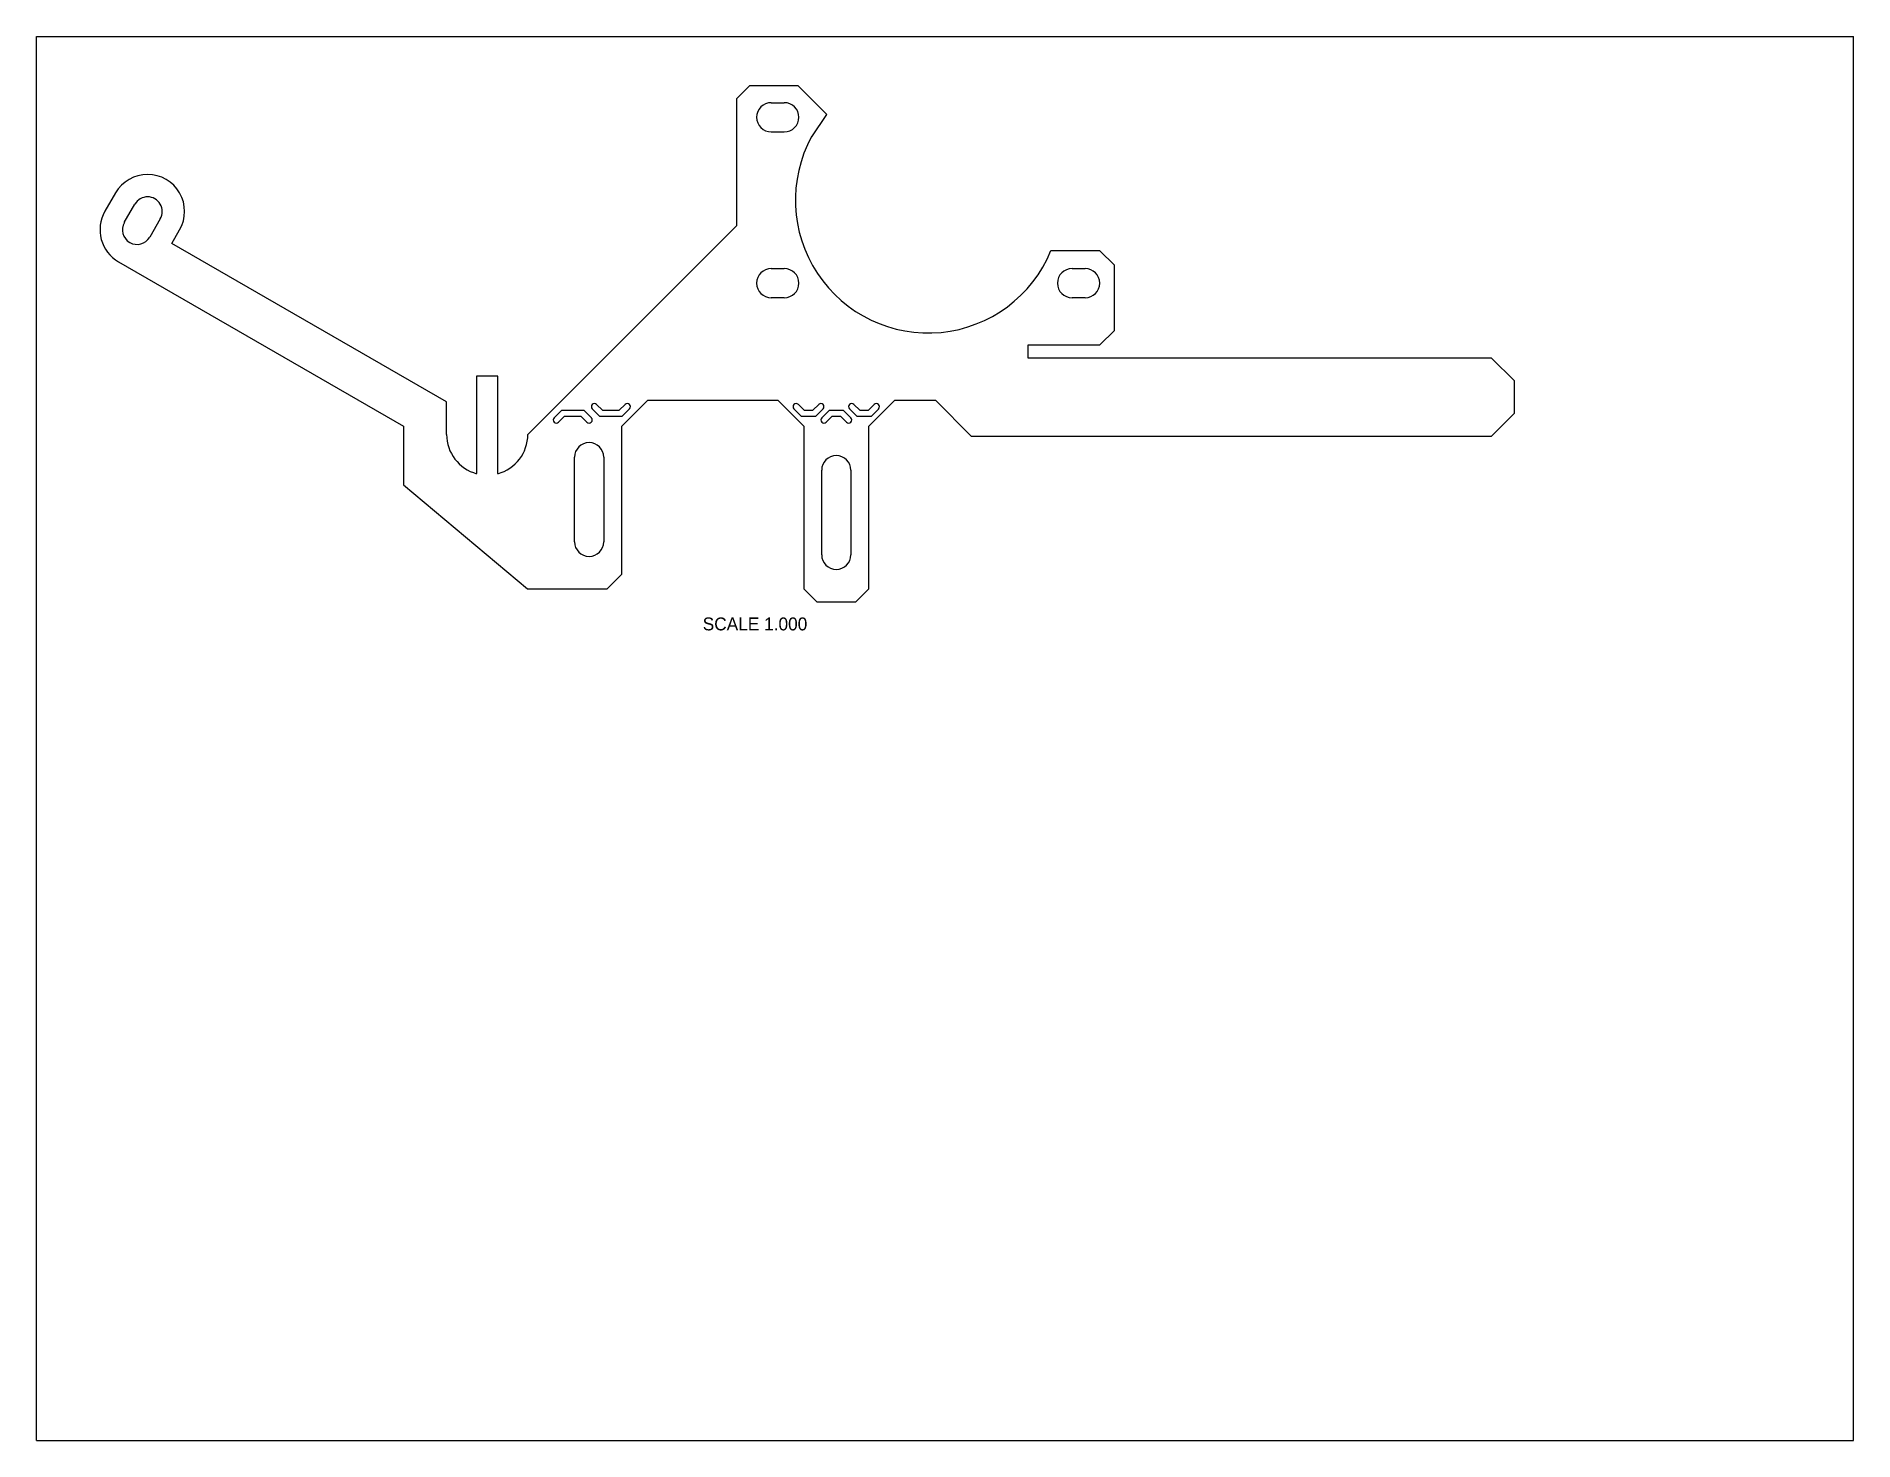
# Model space of a CAD drawing. Extents: x 0 to 22, y 0 to 17.
import ezdxf

# ---------------------------------------------------------------- set-up
doc = ezdxf.new("R2010")
doc.units = 0
doc.header["$LTSCALE"] = 1.21
doc.layers.get('0').update_dxf_attribs({"linetype": 'CONTINUOUS'})
doc.layers.add('06___PRT_ALL_SURFS', color=7, linetype='CONTINUOUS')
doc.styles.get("Standard").update_dxf_attribs({"font": 'ar_wgl__.ttf'})

msp = doc.modelspace()

# ---------------------------------------------------------------- linework, layer by layer
at = {"color": 7, "linetype": 'CONTINUOUS'}
for p, q in [((0, 0), (0, 17)), ((0, 17), (22, 17)), ((22, 0), (22, 17)), ((0, 0), (22, 0))]:
    msp.add_line(p, q, dxfattribs=at)
at = {"layer": '06___PRT_ALL_SURFS', "color": 7, "linetype": 'CONTINUOUS'}
for p, q in [((8.633, 16.4), (8.476, 16.243)), ((9.224, 16.4), (8.633, 16.4)), ((9.57, 16.054), (9.224, 16.4)), ((8.476, 16.243), (8.476, 14.707)), ((8.897, 16.197), (9.054, 16.197)), ((9.054, 15.842), (8.897, 15.842)), ((9.386, 15.785), (9.57, 16.054)), ((0.959, 15.104), (0.831, 14.882)), ((1.065, 14.747), (1.193, 14.968)), ((1.5, 14.791), (1.372, 14.569)), ((1.641, 14.494), (1.734, 14.656)), ((8.476, 14.707), (5.95, 12.181)), ((4.965, 12.575), (1.641, 14.494)), ((12.873, 14.405), (12.283, 14.405)), ((13.05, 14.228), (12.873, 14.405)), ((0.995, 14.27), (4.443, 12.279)), ((8.897, 14.189), (9.054, 14.189)), ((12.538, 14.189), (12.696, 14.189)), ((13.05, 13.441), (13.05, 14.228)), ((9.054, 13.835), (8.897, 13.835)), ((12.696, 13.835), (12.538, 13.835)), ((12.873, 13.264), (13.05, 13.441)), ((12.007, 13.264), (12.873, 13.264)), ((12.007, 13.106), (12.007, 13.264)), ((17.617, 13.106), (12.007, 13.106)), ((17.893, 12.831), (17.617, 13.106)), ((5.33, 12.887), (5.33, 11.706)), ((5.585, 12.887), (5.33, 12.887)), ((5.585, 11.706), (5.585, 12.887)), ((17.893, 12.437), (17.893, 12.831)), ((4.965, 12.181), (4.965, 12.575)), ((6.783, 12.544), (6.852, 12.474)), ((7.057, 12.474), (7.127, 12.544)), ((7.086, 12.279), (7.401, 12.594)), ((7.401, 12.594), (8.975, 12.594)), ((8.975, 12.594), (9.29, 12.279)), ((9.225, 12.544), (9.295, 12.474)), ((9.401, 12.474), (9.471, 12.544)), ((9.898, 12.544), (9.967, 12.474)), ((10.074, 12.474), (10.144, 12.544)), ((10.078, 12.279), (10.393, 12.594)), ((10.393, 12.594), (10.885, 12.594)), ((10.885, 12.594), (11.318, 12.161)), ((6.268, 12.383), (6.36, 12.474)), ((6.391, 12.399), (6.321, 12.33)), ((6.36, 12.474), (6.627, 12.474)), ((6.596, 12.399), (6.391, 12.399)), ((6.666, 12.33), (6.596, 12.399)), ((6.627, 12.474), (6.719, 12.383)), ((6.822, 12.399), (6.73, 12.491)), ((7.088, 12.399), (6.822, 12.399)), ((6.852, 12.474), (7.057, 12.474)), ((7.18, 12.491), (7.088, 12.399)), ((9.263, 12.399), (9.172, 12.491)), ((9.432, 12.399), (9.263, 12.399)), ((9.295, 12.474), (9.401, 12.474)), ((9.524, 12.491), (9.432, 12.399)), ((9.508, 12.383), (9.6, 12.474)), ((9.631, 12.399), (9.561, 12.33)), ((9.6, 12.474), (9.769, 12.474)), ((9.738, 12.399), (9.631, 12.399)), ((9.807, 12.33), (9.738, 12.399)), ((9.769, 12.474), (9.86, 12.383)), ((9.937, 12.399), (9.845, 12.491)), ((10.105, 12.399), (9.937, 12.399)), ((9.967, 12.474), (10.074, 12.474)), ((10.197, 12.491), (10.105, 12.399)), ((17.617, 12.161), (17.893, 12.437)), ((4.443, 12.279), (4.443, 11.571)), ((7.086, 10.488), (7.086, 12.279)), ((9.29, 12.279), (9.29, 10.311)), ((10.078, 10.311), (10.078, 12.279)), ((11.318, 12.161), (17.617, 12.161)), ((6.515, 10.882), (6.515, 11.905)), ((6.869, 11.905), (6.869, 10.882)), ((9.507, 10.724), (9.507, 11.748)), ((9.861, 11.748), (9.861, 10.724)), ((4.443, 11.571), (5.944, 10.311)), ((6.909, 10.311), (7.086, 10.488)), ((5.944, 10.311), (6.909, 10.311)), ((9.29, 10.311), (9.448, 10.154)), ((9.448, 10.154), (9.92, 10.154)), ((9.92, 10.154), (10.078, 10.311))]:
    msp.add_line(p, q, dxfattribs=at)
for centre, radius, start, end in [((8.897, 16.02), 0.177, 90, 270), ((9.054, 16.02), 0.177, 270, 90), ((10.796, 15.016), 1.607, 151.3816, 337.6778), ((1.347, 14.88), 0.448, 330, 150), ((1.347, 14.88), 0.177, 330, 150), ((1.219, 14.658), 0.448, 150, 240), ((1.219, 14.658), 0.177, 150, 330), ((8.897, 14.012), 0.177, 90, 270), ((9.054, 14.012), 0.177, 270, 90), ((12.538, 14.012), 0.177, 90, 270), ((12.696, 14.012), 0.177, 270, 90), ((6.756, 12.518), 0.0374, 45, 225), ((7.154, 12.518), 0.0375, 315, 135), ((9.198, 12.518), 0.0375, 45, 225), ((9.497, 12.518), 0.0375, 315, 135), ((9.871, 12.518), 0.0375, 45, 225), ((10.17, 12.518), 0.0375, 315, 135), ((6.295, 12.356), 0.0375, 135, 315), ((6.692, 12.356), 0.0375, 225, 45), ((9.535, 12.356), 0.0375, 135, 315), ((9.834, 12.356), 0.0375, 225, 45), ((5.458, 12.181), 0.492, 180, 254.9299), ((5.458, 12.181), 0.492, 285.0701, 360), ((6.692, 11.905), 0.177, 0, 180), ((9.684, 11.748), 0.177, 0, 180), ((6.692, 10.882), 0.177, 180, 360), ((9.684, 10.724), 0.177, 180, 360)]:
    msp.add_arc(centre, radius, start, end, dxfattribs=at)

# ---------------------------------------------------------------- texts
at = {"color": 2, "linetype": 'CONTINUOUS', "insert": (9.333, 9.965), "char_height": 0.15625, "width": 1.32086, "attachment_point": 3}
msp.add_mtext('SCALE 1.000', dxfattribs=at)

doc.saveas('drawing.dxf')
